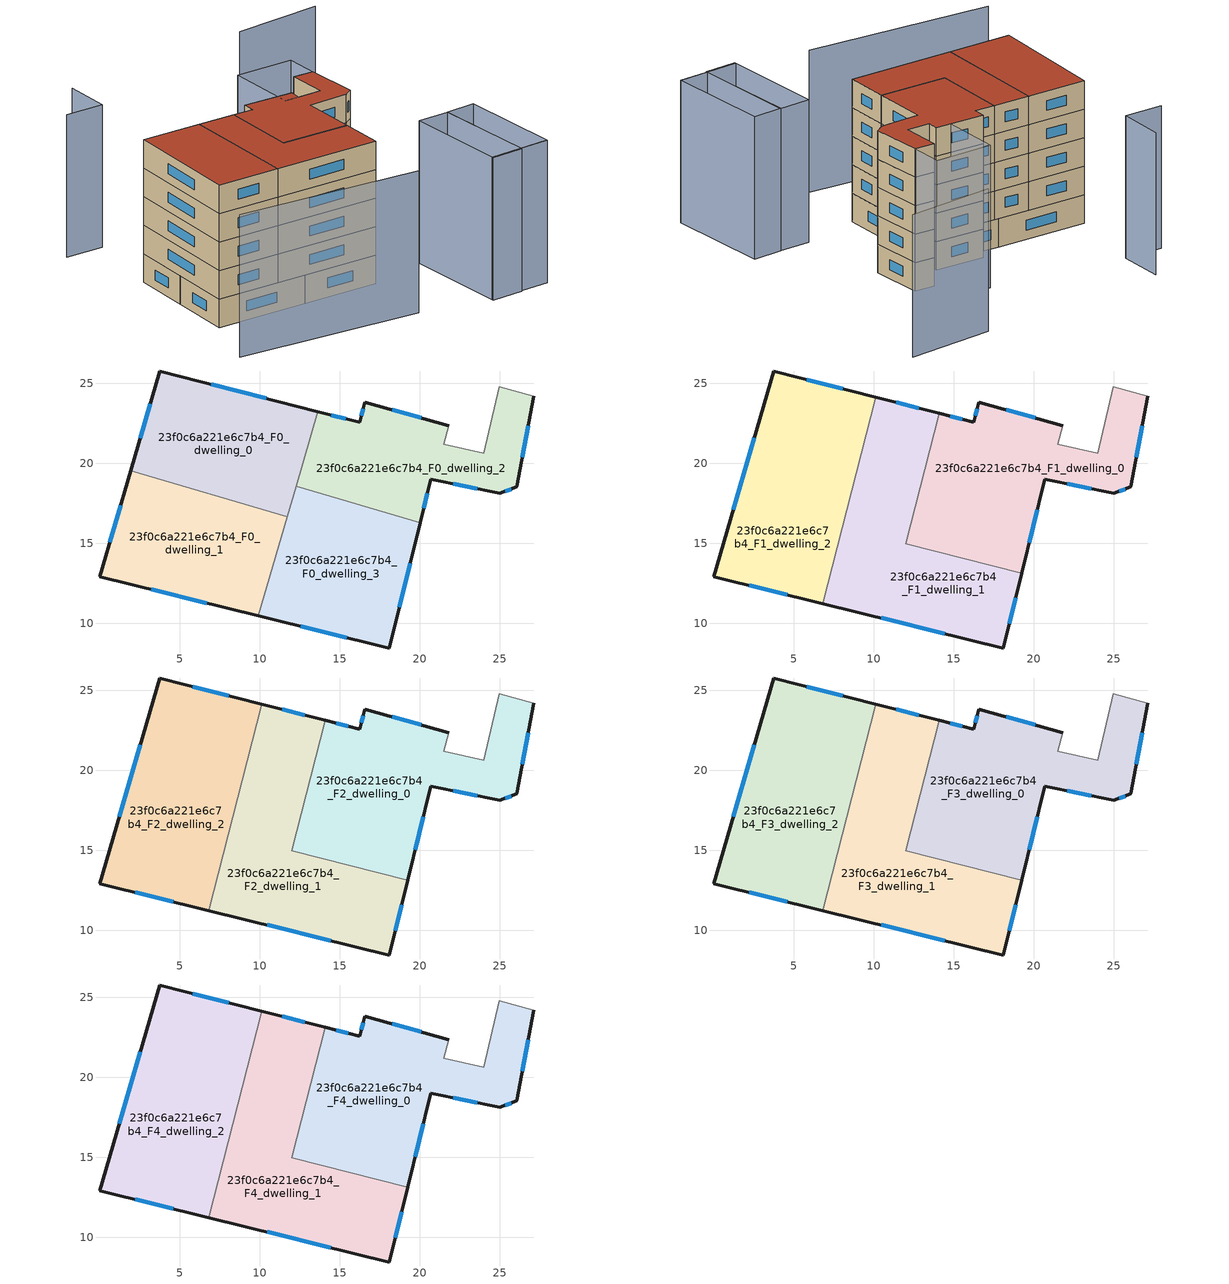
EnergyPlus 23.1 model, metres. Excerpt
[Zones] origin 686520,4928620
23f0c6a221e6c7b4_F0_dwelling_0
 floor ground (EU_floor_Construction): 13.63,23.23 11.72,16.68 1.94,19.52 3.75,25.77 z0
 wall outside (EU_wall_Construction): 13.63,23.23 3.75,25.77 1.94,19.52 z0:3
 wall to 23f0c6a221e6c7b4_F0_dwelling_1 (EU_wall_Construction): 1.94,19.52 11.72,16.68 z0:3
 wall to 23f0c6a221e6c7b4_F0_dwelling_2 (EU_wall_Construction): 12.27,18.56 13.63,23.23 z0:3
 wall to 23f0c6a221e6c7b4_F0_dwelling_3 (EU_wall_Construction): 11.72,16.68 12.27,18.56 z0:3
 window (EU_Window_Construction): 3.16,23.74 2.53,21.55 / 10.42,24.06 6.97,24.94 z0.98:2.02
23f0c6a221e6c7b4_F0_dwelling_1
 floor ground (EU_floor_Construction): 11.72,16.68 9.92,10.48 0.01,12.92 1.94,19.52 z0
 wall outside (EU_wall_Construction): 1.94,19.52 0.01,12.92 9.92,10.48 z0:3
 wall to 23f0c6a221e6c7b4_F0_dwelling_3 (EU_wall_Construction): 9.92,10.48 11.72,16.68 z0:3
 window (EU_Window_Construction): 3.23,12.13 6.7,11.27 / 1.31,17.38 0.64,15.07 z0.98:2.02
23f0c6a221e6c7b4_F0_dwelling_2
 floor ground (EU_floor_Construction): 27.11,24.2 26.04,18.53 24.99,18.13 20.68,19.01 20.02,16.3 12.27,18.56 13.63,23.23 16.23,22.57 16.55,23.83 21.8,22.36 21.51,21.18 23.99,20.62 24.95,24.77 z0
 wall outside (EU_wall_Construction): 20.02,16.3 20.68,19.01 24.99,18.13 26.04,18.53 27.11,24.2 / 21.8,22.36 16.55,23.83 16.23,22.57 13.63,23.23 z0:3
 wall adiabatic (EU_wall_Construction): 27.11,24.2 24.95,24.77 23.99,20.62 21.51,21.18 21.8,22.36 z0:3
 wall to 23f0c6a221e6c7b4_F0_dwelling_3 (EU_wall_Construction): 12.27,18.56 20.02,16.3 z0:3
 window (EU_Window_Construction): 25.33,18.26 25.7,18.4 / 22.08,18.72 23.59,18.41 / 20.23,17.18 20.47,18.13 / 15.39,22.78 14.48,23.02 / 16.45,23.42 16.34,22.98 / 20.09,22.84 18.26,23.35 / 26.39,20.37 26.76,22.36 z0.98:2.02
23f0c6a221e6c7b4_F0_dwelling_3
 floor ground (EU_floor_Construction): 20.02,16.3 18.09,8.47 9.92,10.48 12.27,18.56 z0
 wall outside (EU_wall_Construction): 9.92,10.48 18.09,8.47 20.02,16.3 z0:3
 window (EU_Window_Construction): 18.72,11.02 19.39,13.76 / 12.58,9.83 15.43,9.12 z0.98:2.02
23f0c6a221e6c7b4_F1_dwelling_0
 floor to 23f0c6a221e6c7b4_F0_dwelling_2 (EU_floor_Construction): 27.11,24.2 26.04,18.53 24.99,18.13 20.68,19.01 20.02,16.3 12.87,18.39 14.08,23.12 16.23,22.57 16.55,23.83 21.8,22.36 21.51,21.18 23.99,20.62 24.95,24.77 z3
 floor to 23f0c6a221e6c7b4_F0_dwelling_3 (EU_floor_Construction): 20.02,16.3 19.24,13.12 11.99,14.99 12.87,18.39 z3
 wall outside (EU_wall_Construction): 21.8,22.36 16.55,23.83 16.23,22.57 14.08,23.12 / 19.24,13.12 20.68,19.01 24.99,18.13 26.04,18.53 27.11,24.2 z3:6
 wall adiabatic (EU_wall_Construction): 27.11,24.2 24.95,24.77 23.99,20.62 21.51,21.18 21.8,22.36 z3:6
 wall to 23f0c6a221e6c7b4_F1_dwelling_1 (EU_wall_Construction): 14.08,23.12 11.99,14.99 19.24,13.12 z3:6
 window (EU_Window_Construction): 20.09,22.84 18.26,23.35 / 26.39,20.37 26.76,22.36 / 25.33,18.26 25.7,18.4 / 22.08,18.72 23.59,18.41 / 19.71,15.04 20.21,17.09 / 15.53,22.75 14.78,22.94 / 16.45,23.42 16.34,22.98 z3.98:5.02
23f0c6a221e6c7b4_F1_dwelling_1
 floor to 23f0c6a221e6c7b4_F0_dwelling_1 (EU_floor_Construction): 11.72,16.68 9.92,10.48 6.81,11.25 8.45,17.63 z3
 floor to 23f0c6a221e6c7b4_F0_dwelling_3 (EU_floor_Construction): 19.24,13.12 18.09,8.47 9.92,10.48 12.27,18.56 12.87,18.39 11.99,14.99 z3
 floor to 23f0c6a221e6c7b4_F0_dwelling_0 (EU_floor_Construction): 13.63,23.23 11.72,16.68 8.45,17.63 10.13,24.13 z3
 floor to 23f0c6a221e6c7b4_F0_dwelling_2 (EU_floor_Construction): 14.08,23.12 12.87,18.39 12.27,18.56 13.63,23.23 z3
 wall outside (EU_wall_Construction): 6.81,11.25 18.09,8.47 19.24,13.12 / 14.08,23.12 10.13,24.13 z3:6
 wall to 23f0c6a221e6c7b4_F1_dwelling_2 (EU_wall_Construction): 10.13,24.13 6.81,11.25 z3:6
 window (EU_Window_Construction): 18.47,9.98 18.86,11.61 / 10.48,10.34 14.42,9.37 / 12.8,23.45 11.41,23.8 z3.98:5.02
23f0c6a221e6c7b4_F1_dwelling_2
 floor to 23f0c6a221e6c7b4_F0_dwelling_1 (EU_floor_Construction): 8.45,17.63 6.81,11.25 0.01,12.92 1.94,19.52 z3
 floor to 23f0c6a221e6c7b4_F0_dwelling_0 (EU_floor_Construction): 10.13,24.13 8.45,17.63 1.94,19.52 3.75,25.77 z3
 wall outside (EU_wall_Construction): 10.13,24.13 3.75,25.77 0.01,12.92 6.81,11.25 z3:6
 window (EU_Window_Construction): 2.22,12.37 4.6,11.79 / 2.54,21.59 1.23,17.1 / 8.05,24.66 5.83,25.24 z3.98:5.02
23f0c6a221e6c7b4_F2_dwelling_0
 floor to 23f0c6a221e6c7b4_F1_dwelling_0 (EU_floor_Construction): 27.11,24.2 26.04,18.53 24.99,18.13 20.68,19.01 19.24,13.12 11.99,14.99 14.08,23.12 16.23,22.57 16.55,23.83 21.8,22.36 21.51,21.18 23.99,20.62 24.95,24.77 z6
 wall outside (EU_wall_Construction): 21.8,22.36 16.55,23.83 16.23,22.57 14.08,23.12 / 19.24,13.12 20.68,19.01 24.99,18.13 26.04,18.53 27.11,24.2 z6:9
 wall adiabatic (EU_wall_Construction): 27.11,24.2 24.95,24.77 23.99,20.62 21.51,21.18 21.8,22.36 z6:9
 wall to 23f0c6a221e6c7b4_F2_dwelling_1 (EU_wall_Construction): 14.08,23.12 11.99,14.99 19.24,13.12 z6:9
 window (EU_Window_Construction): 20.09,22.84 18.26,23.35 / 26.39,20.37 26.76,22.36 / 25.33,18.26 25.7,18.4 / 22.08,18.72 23.59,18.41 / 19.71,15.04 20.21,17.09 / 15.53,22.75 14.78,22.94 / 16.45,23.42 16.34,22.98 z6.98:8.02
23f0c6a221e6c7b4_F2_dwelling_1
 floor to 23f0c6a221e6c7b4_F1_dwelling_1 (EU_floor_Construction): 14.08,23.12 11.99,14.99 19.24,13.12 18.09,8.47 6.81,11.25 10.13,24.13 z6
 wall outside (EU_wall_Construction): 6.81,11.25 18.09,8.47 19.24,13.12 / 14.08,23.12 10.13,24.13 z6:9
 wall to 23f0c6a221e6c7b4_F2_dwelling_2 (EU_wall_Construction): 10.13,24.13 6.81,11.25 z6:9
 window (EU_Window_Construction): 18.47,9.98 18.86,11.61 / 10.48,10.34 14.42,9.37 / 12.8,23.45 11.41,23.8 z6.98:8.02
23f0c6a221e6c7b4_F2_dwelling_2
 floor to 23f0c6a221e6c7b4_F1_dwelling_2 (EU_floor_Construction): 10.13,24.13 6.81,11.25 0.01,12.92 3.75,25.77 z6
 wall outside (EU_wall_Construction): 10.13,24.13 3.75,25.77 0.01,12.92 6.81,11.25 z6:9
 window (EU_Window_Construction): 2.22,12.37 4.6,11.79 / 2.54,21.59 1.23,17.1 / 8.05,24.66 5.83,25.24 z6.98:8.02
23f0c6a221e6c7b4_F3_dwelling_0
 floor to 23f0c6a221e6c7b4_F2_dwelling_0 (EU_floor_Construction): 27.11,24.2 26.04,18.53 24.99,18.13 20.68,19.01 19.24,13.12 11.99,14.99 14.08,23.12 16.23,22.57 16.55,23.83 21.8,22.36 21.51,21.18 23.99,20.62 24.95,24.77 z9
 wall outside (EU_wall_Construction): 21.8,22.36 16.55,23.83 16.23,22.57 14.08,23.12 / 19.24,13.12 20.68,19.01 24.99,18.13 26.04,18.53 27.11,24.2 z9:12
 wall adiabatic (EU_wall_Construction): 27.11,24.2 24.95,24.77 23.99,20.62 21.51,21.18 21.8,22.36 z9:12
 wall to 23f0c6a221e6c7b4_F3_dwelling_1 (EU_wall_Construction): 14.08,23.12 11.99,14.99 19.24,13.12 z9:12
 window (EU_Window_Construction): 20.09,22.84 18.26,23.35 / 26.39,20.37 26.76,22.36 / 25.33,18.26 25.7,18.4 / 22.08,18.72 23.59,18.41 / 19.71,15.04 20.21,17.09 / 15.53,22.75 14.78,22.94 / 16.45,23.42 16.34,22.98 z9.98:11.02
23f0c6a221e6c7b4_F3_dwelling_1
 floor to 23f0c6a221e6c7b4_F2_dwelling_1 (EU_floor_Construction): 14.08,23.12 11.99,14.99 19.24,13.12 18.09,8.47 6.81,11.25 10.13,24.13 z9
 wall outside (EU_wall_Construction): 6.81,11.25 18.09,8.47 19.24,13.12 / 14.08,23.12 10.13,24.13 z9:12
 wall to 23f0c6a221e6c7b4_F3_dwelling_2 (EU_wall_Construction): 10.13,24.13 6.81,11.25 z9:12
 window (EU_Window_Construction): 18.47,9.98 18.86,11.61 / 10.48,10.34 14.42,9.37 / 12.8,23.45 11.41,23.8 z9.98:11.02
23f0c6a221e6c7b4_F3_dwelling_2
 floor to 23f0c6a221e6c7b4_F2_dwelling_2 (EU_floor_Construction): 10.13,24.13 6.81,11.25 0.01,12.92 3.75,25.77 z9
 wall outside (EU_wall_Construction): 10.13,24.13 3.75,25.77 0.01,12.92 6.81,11.25 z9:12
 window (EU_Window_Construction): 2.22,12.37 4.6,11.79 / 2.54,21.59 1.23,17.1 / 8.05,24.66 5.83,25.24 z9.98:11.02
23f0c6a221e6c7b4_F4_dwelling_0
 floor to 23f0c6a221e6c7b4_F3_dwelling_0 (EU_floor_Construction): 27.11,24.2 26.04,18.53 24.99,18.13 20.68,19.01 19.24,13.12 11.99,14.99 14.08,23.12 16.23,22.57 16.55,23.83 21.8,22.36 21.51,21.18 23.99,20.62 24.95,24.77 z12
 wall outside (EU_wall_Construction): 21.8,22.36 16.55,23.83 16.23,22.57 14.08,23.12 / 19.24,13.12 20.68,19.01 24.99,18.13 26.04,18.53 27.11,24.2 z12:15
 wall adiabatic (EU_wall_Construction): 27.11,24.2 24.95,24.77 23.99,20.62 21.51,21.18 21.8,22.36 z12:15
 wall to 23f0c6a221e6c7b4_F4_dwelling_1 (EU_wall_Construction): 14.08,23.12 11.99,14.99 19.24,13.12 z12:15
 window (EU_Window_Construction): 20.09,22.84 18.26,23.35 / 26.39,20.37 26.76,22.36 / 25.33,18.26 25.7,18.4 / 22.08,18.72 23.59,18.41 / 19.71,15.04 20.21,17.09 / 15.53,22.75 14.78,22.94 / 16.45,23.42 16.34,22.98 z12.98:14.02
 roof outside (EU_roof_Construction): 24.99,18.13 26.04,18.53 27.11,24.2 24.95,24.77 23.99,20.62 21.51,21.18 21.8,22.36 16.55,23.83 16.23,22.57 14.08,23.12 11.99,14.99 19.24,13.12 20.68,19.01 z15
23f0c6a221e6c7b4_F4_dwelling_1
 floor to 23f0c6a221e6c7b4_F3_dwelling_1 (EU_floor_Construction): 14.08,23.12 11.99,14.99 19.24,13.12 18.09,8.47 6.81,11.25 10.13,24.13 z12
 wall outside (EU_wall_Construction): 6.81,11.25 18.09,8.47 19.24,13.12 / 14.08,23.12 10.13,24.13 z12:15
 wall to 23f0c6a221e6c7b4_F4_dwelling_2 (EU_wall_Construction): 10.13,24.13 6.81,11.25 z12:15
 window (EU_Window_Construction): 18.47,9.98 18.86,11.61 / 10.48,10.34 14.42,9.37 / 12.8,23.45 11.41,23.8 z12.98:14.02
 roof outside (EU_roof_Construction): 18.09,8.47 19.24,13.12 11.99,14.99 14.08,23.12 10.13,24.13 6.81,11.25 z15
23f0c6a221e6c7b4_F4_dwelling_2
 floor to 23f0c6a221e6c7b4_F3_dwelling_2 (EU_floor_Construction): 10.13,24.13 6.81,11.25 0.01,12.92 3.75,25.77 z12
 wall outside (EU_wall_Construction): 10.13,24.13 3.75,25.77 0.01,12.92 6.81,11.25 z12:15
 window (EU_Window_Construction): 2.22,12.37 4.6,11.79 / 2.54,21.59 1.23,17.1 / 8.05,24.66 5.83,25.24 z12.98:14.02
 roof outside (EU_roof_Construction): 6.81,11.25 10.13,24.13 3.75,25.77 0.01,12.92 z15
shading: 22.49,-2.62 29.06,-3.88 / -4.13,6.7 15.37,0.59 / 8.89,39.26 7.68,34.41 / 7.68,34.41 3.59,35.42 / 39.5,34.56 29.9,35.95 / 25.94,-3.38 28.04,7.86 / 28.04,7.86 31.21,7.27 / 31.21,7.27 29.12,-3.97 / 29.12,-3.97 25.94,-3.38 / 24.62,8.52 28.09,7.85 / 28.09,7.85 25.92,-3.48 / 25.92,-3.48 22.45,-2.81 / 22.45,-2.81 24.62,8.52 / 19.92,21.54 21.67,29.13 / 21.67,29.13 27.91,27.69 / 27.91,27.69 26.16,20.1 / 26.16,20.1 19.92,21.54 z0:15
[Building]
EU S2 Campaign: North Axis=0; Terrain=City; Solar Distribution=FullExterior
[Site:Location]
Bologna: Latitude=44.5; Longitude=11.25; Time Zone=1; Elevation=37
[SizingPeriod:WeatherFileDays]
AnnualSizingPeriod: Begin Month=1; Begin Day of Month=1; End Month=12; End Day of Month=31; Day of Week for Start Day=Monday; Use Weather File Daylight Saving Period=No; Use Weather File Rain and Snow Indicators=No
[MATERIAL]
EU_InternalMass_Material: Roughness=MediumRough; Thickness=0.1; Conductivity=1; Density=1800; Specific Heat=900; Thermal Absorptance=0.9; Solar Absorptance=0.7; Visible Absorptance=0.7
[MATERIAL:NOMASS] Roughness=MediumRough; Thermal Absorptance=0.9; Solar Absorptance=0.7; Visible Absorptance=0.7
Name | Thermal Resistance
EU_wall_NoMass | 0.905828
EU_roof_NoMass | 0.37593
EU_floor_NoMass | 0.67114
[WINDOWMATERIAL:SIMPLEGLAZINGSYSTEM]
EU_Window_SimpleGlazing: UFactor=4.52486; Solar Heat Gain Coefficient=0.85; Visible Transmittance=0.85
[CONSTRUCTION]
EU_wall_Construction: EU_wall_NoMass
EU_roof_Construction: EU_roof_NoMass
EU_floor_Construction: EU_floor_NoMass
EU_InternalMass_Construction: EU_InternalMass_Material
EU_Window_Construction: EU_Window_SimpleGlazing
[ZONE] Type=1; Multiplier=1; Ceiling Height=autocalculate; Floor Area=autocalculate; Part of Total Floor Area=Yes
Name | Volume
23f0c6a221e6c7b4_F0_dwelling_0 | 203.807
23f0c6a221e6c7b4_F1_dwelling_0; 23f0c6a221e6c7b4_F2_dwelling_0; 23f0c6a221e6c7b4_F3_dwelling_0; 23f0c6a221e6c7b4_F4_dwelling_0 | 271.75
23f0c6a221e6c7b4_F0_dwelling_1 | 203.82
23f0c6a221e6c7b4_F1_dwelling_1; 23f0c6a221e6c7b4_F2_dwelling_1; 23f0c6a221e6c7b4_F3_dwelling_1; 23f0c6a221e6c7b4_F4_dwelling_1 | 271.754
23f0c6a221e6c7b4_F0_dwelling_2 | 203.804
23f0c6a221e6c7b4_F1_dwelling_2; 23f0c6a221e6c7b4_F2_dwelling_2; 23f0c6a221e6c7b4_F3_dwelling_2; 23f0c6a221e6c7b4_F4_dwelling_2 | 271.74
23f0c6a221e6c7b4_F0_dwelling_3 | 203.818
[INTERNALMASS] Construction=EU_InternalMass_Construction
Name | Zone or ZoneList | Surface Area
23f0c6a221e6c7b4_F0_dwelling_0_EU_InternalMass | 23f0c6a221e6c7b4_F0_dwelling_0 | 67.9357
23f0c6a221e6c7b4_F0_dwelling_1_EU_InternalMass | 23f0c6a221e6c7b4_F0_dwelling_1 | 67.9399
23f0c6a221e6c7b4_F0_dwelling_2_EU_InternalMass | 23f0c6a221e6c7b4_F0_dwelling_2 | 67.9344
23f0c6a221e6c7b4_F0_dwelling_3_EU_InternalMass | 23f0c6a221e6c7b4_F0_dwelling_3 | 67.9392
23f0c6a221e6c7b4_F1_dwelling_0_EU_InternalMass | 23f0c6a221e6c7b4_F1_dwelling_0 | 90.5824
23f0c6a221e6c7b4_F1_dwelling_1_EU_InternalMass | 23f0c6a221e6c7b4_F1_dwelling_1 | 90.5846
23f0c6a221e6c7b4_F1_dwelling_2_EU_InternalMass | 23f0c6a221e6c7b4_F1_dwelling_2 | 90.5813
23f0c6a221e6c7b4_F2_dwelling_0_EU_InternalMass | 23f0c6a221e6c7b4_F2_dwelling_0 | 90.5824
23f0c6a221e6c7b4_F2_dwelling_1_EU_InternalMass | 23f0c6a221e6c7b4_F2_dwelling_1 | 90.5846
23f0c6a221e6c7b4_F2_dwelling_2_EU_InternalMass | 23f0c6a221e6c7b4_F2_dwelling_2 | 90.5813
23f0c6a221e6c7b4_F3_dwelling_0_EU_InternalMass | 23f0c6a221e6c7b4_F3_dwelling_0 | 90.5824
23f0c6a221e6c7b4_F3_dwelling_1_EU_InternalMass | 23f0c6a221e6c7b4_F3_dwelling_1 | 90.5846
23f0c6a221e6c7b4_F3_dwelling_2_EU_InternalMass | 23f0c6a221e6c7b4_F3_dwelling_2 | 90.5813
23f0c6a221e6c7b4_F4_dwelling_0_EU_InternalMass | 23f0c6a221e6c7b4_F4_dwelling_0 | 90.5824
23f0c6a221e6c7b4_F4_dwelling_1_EU_InternalMass | 23f0c6a221e6c7b4_F4_dwelling_1 | 90.5846
23f0c6a221e6c7b4_F4_dwelling_2_EU_InternalMass | 23f0c6a221e6c7b4_F4_dwelling_2 | 90.5813
[OTHEREQUIPMENT] Fuel Type=Electricity; Design Level Calculation Method=Watts/Area; Power per Zone Floor Area=1; Fraction Latent=0; Fraction Radiant=0; Fraction Lost=0; Carbon Dioxide Generation Rate=0; EndUse Subcategory=EU_Step8_InternalGains
Name | Zone or ZoneList or Space or SpaceList | Schedule
EU_Step8_InternalGain_23f0c6a221e6c7b4_F0_dwelling_0_f000 | 23f0c6a221e6c7b4_F0_dwelling_0 | EU_Step8_GainSchedule_23f0c6a221e6c7b4_F0_dwelling_0_f000
EU_Step8_InternalGain_23f0c6a221e6c7b4_F0_dwelling_1_f000 | 23f0c6a221e6c7b4_F0_dwelling_1 | EU_Step8_GainSchedule_23f0c6a221e6c7b4_F0_dwelling_1_f000
EU_Step8_InternalGain_23f0c6a221e6c7b4_F0_dwelling_2_f000 | 23f0c6a221e6c7b4_F0_dwelling_2 | EU_Step8_GainSchedule_23f0c6a221e6c7b4_F0_dwelling_2_f000
EU_Step8_InternalGain_23f0c6a221e6c7b4_F0_dwelling_3_f000 | 23f0c6a221e6c7b4_F0_dwelling_3 | EU_Step8_GainSchedule_23f0c6a221e6c7b4_F0_dwelling_3_f000
EU_Step8_InternalGain_23f0c6a221e6c7b4_F1_dwelling_0_f000 | 23f0c6a221e6c7b4_F1_dwelling_0 | EU_Step8_GainSchedule_23f0c6a221e6c7b4_F1_dwelling_0_f000
EU_Step8_InternalGain_23f0c6a221e6c7b4_F1_dwelling_1_f000 | 23f0c6a221e6c7b4_F1_dwelling_1 | EU_Step8_GainSchedule_23f0c6a221e6c7b4_F1_dwelling_1_f000
EU_Step8_InternalGain_23f0c6a221e6c7b4_F1_dwelling_2_f000 | 23f0c6a221e6c7b4_F1_dwelling_2 | EU_Step8_GainSchedule_23f0c6a221e6c7b4_F1_dwelling_2_f000
EU_Step8_InternalGain_23f0c6a221e6c7b4_F2_dwelling_0_f000 | 23f0c6a221e6c7b4_F2_dwelling_0 | EU_Step8_GainSchedule_23f0c6a221e6c7b4_F2_dwelling_0_f000
EU_Step8_InternalGain_23f0c6a221e6c7b4_F2_dwelling_1_f000 | 23f0c6a221e6c7b4_F2_dwelling_1 | EU_Step8_GainSchedule_23f0c6a221e6c7b4_F2_dwelling_1_f000
EU_Step8_InternalGain_23f0c6a221e6c7b4_F2_dwelling_2_f000 | 23f0c6a221e6c7b4_F2_dwelling_2 | EU_Step8_GainSchedule_23f0c6a221e6c7b4_F2_dwelling_2_f000
EU_Step8_InternalGain_23f0c6a221e6c7b4_F3_dwelling_0_f000 | 23f0c6a221e6c7b4_F3_dwelling_0 | EU_Step8_GainSchedule_23f0c6a221e6c7b4_F3_dwelling_0_f000
EU_Step8_InternalGain_23f0c6a221e6c7b4_F3_dwelling_1_f000 | 23f0c6a221e6c7b4_F3_dwelling_1 | EU_Step8_GainSchedule_23f0c6a221e6c7b4_F3_dwelling_1_f000
EU_Step8_InternalGain_23f0c6a221e6c7b4_F3_dwelling_2_f000 | 23f0c6a221e6c7b4_F3_dwelling_2 | EU_Step8_GainSchedule_23f0c6a221e6c7b4_F3_dwelling_2_f000
EU_Step8_InternalGain_23f0c6a221e6c7b4_F4_dwelling_0_f000 | 23f0c6a221e6c7b4_F4_dwelling_0 | EU_Step8_GainSchedule_23f0c6a221e6c7b4_F4_dwelling_0_f000
EU_Step8_InternalGain_23f0c6a221e6c7b4_F4_dwelling_1_f000 | 23f0c6a221e6c7b4_F4_dwelling_1 | EU_Step8_GainSchedule_23f0c6a221e6c7b4_F4_dwelling_1_f000
EU_Step8_InternalGain_23f0c6a221e6c7b4_F4_dwelling_2_f000 | 23f0c6a221e6c7b4_F4_dwelling_2 | EU_Step8_GainSchedule_23f0c6a221e6c7b4_F4_dwelling_2_f000
[ZONEVENTILATION:DESIGNFLOWRATE] Schedule=EU_AlwaysOn; Design Flow Rate Calculation Method=AirChanges/Hour; Air Changes per Hour=0.73129; Ventilation Type=Natural; Fan Pressure Rise=0; Fan Total Efficiency=1; Constant Term Coefficient=1; Temperature Term Coefficient=0; Velocity Term Coefficient=0; Velocity Squared Term Coefficient=0; Minimum Indoor Temperature=-100; Maximum Indoor Temperature=100; Delta Temperature=-100; Minimum Outdoor Temperature=-100; Maximum Outdoor Temperature=100; Maximum Wind Speed=40
Name | Zone or ZoneList or Space or SpaceList
EU_ConstantAir_23f0c6a221e6c7b4_F0_dwelling_0 | 23f0c6a221e6c7b4_F0_dwelling_0
EU_ConstantAir_23f0c6a221e6c7b4_F0_dwelling_1 | 23f0c6a221e6c7b4_F0_dwelling_1
EU_ConstantAir_23f0c6a221e6c7b4_F0_dwelling_2 | 23f0c6a221e6c7b4_F0_dwelling_2
EU_ConstantAir_23f0c6a221e6c7b4_F0_dwelling_3 | 23f0c6a221e6c7b4_F0_dwelling_3
EU_ConstantAir_23f0c6a221e6c7b4_F1_dwelling_0 | 23f0c6a221e6c7b4_F1_dwelling_0
EU_ConstantAir_23f0c6a221e6c7b4_F1_dwelling_1 | 23f0c6a221e6c7b4_F1_dwelling_1
EU_ConstantAir_23f0c6a221e6c7b4_F1_dwelling_2 | 23f0c6a221e6c7b4_F1_dwelling_2
EU_ConstantAir_23f0c6a221e6c7b4_F2_dwelling_0 | 23f0c6a221e6c7b4_F2_dwelling_0
EU_ConstantAir_23f0c6a221e6c7b4_F2_dwelling_1 | 23f0c6a221e6c7b4_F2_dwelling_1
EU_ConstantAir_23f0c6a221e6c7b4_F2_dwelling_2 | 23f0c6a221e6c7b4_F2_dwelling_2
EU_ConstantAir_23f0c6a221e6c7b4_F3_dwelling_0 | 23f0c6a221e6c7b4_F3_dwelling_0
EU_ConstantAir_23f0c6a221e6c7b4_F3_dwelling_1 | 23f0c6a221e6c7b4_F3_dwelling_1
EU_ConstantAir_23f0c6a221e6c7b4_F3_dwelling_2 | 23f0c6a221e6c7b4_F3_dwelling_2
EU_ConstantAir_23f0c6a221e6c7b4_F4_dwelling_0 | 23f0c6a221e6c7b4_F4_dwelling_0
EU_ConstantAir_23f0c6a221e6c7b4_F4_dwelling_1 | 23f0c6a221e6c7b4_F4_dwelling_1
EU_ConstantAir_23f0c6a221e6c7b4_F4_dwelling_2 | 23f0c6a221e6c7b4_F4_dwelling_2
[HVACTEMPLATE:THERMOSTAT] Constant Heating Setpoint=20; Constant Cooling Setpoint=50
EU_HeatOnly_23f0c6a221e6c7b4_F0_dwelling_0; EU_HeatOnly_23f0c6a221e6c7b4_F0_dwelling_1; EU_HeatOnly_23f0c6a221e6c7b4_F0_dwelling_2; EU_HeatOnly_23f0c6a221e6c7b4_F0_dwelling_3; EU_HeatOnly_23f0c6a221e6c7b4_F1_dwelling_0; EU_HeatOnly_23f0c6a221e6c7b4_F1_dwelling_1; EU_HeatOnly_23f0c6a221e6c7b4_F1_dwelling_2; EU_HeatOnly_23f0c6a221e6c7b4_F2_dwelling_0; EU_HeatOnly_23f0c6a221e6c7b4_F2_dwelling_1; EU_HeatOnly_23f0c6a221e6c7b4_F2_dwelling_2; EU_HeatOnly_23f0c6a221e6c7b4_F3_dwelling_0; EU_HeatOnly_23f0c6a221e6c7b4_F3_dwelling_1; EU_HeatOnly_23f0c6a221e6c7b4_F3_dwelling_2; EU_HeatOnly_23f0c6a221e6c7b4_F4_dwelling_0; EU_HeatOnly_23f0c6a221e6c7b4_F4_dwelling_1; EU_HeatOnly_23f0c6a221e6c7b4_F4_dwelling_2
[HVACTEMPLATE:ZONE:IDEALLOADSAIRSYSTEM] System Availability Schedule=EU_AlwaysOn; Maximum Heating Supply Air Temperature=50; Minimum Cooling Supply Air Temperature=13; Maximum Heating Supply Air Humidity Ratio=0.0156; Minimum Cooling Supply Air Humidity Ratio=0.0077; Heating Limit=NoLimit; Cooling Limit=NoLimit; Heating Availability Schedule=EU_AlwaysOn; Cooling Availability Schedule=EU_CoolingOff; Dehumidification Control Type=ConstantSensibleHeatRatio; Cooling Sensible Heat Ratio=0.7; Dehumidification Setpoint=60; Humidification Control Type=None; Humidification Setpoint=30; Outdoor Air Method=None; Outdoor Air Flow Rate per Person=0.00944; Outdoor Air Flow Rate per Zone Floor Area=0; Outdoor Air Flow Rate per Zone=0; Demand Controlled Ventilation Type=None; Outdoor Air Economizer Type=NoEconomizer; Heat Recovery Type=None; Sensible Heat Recovery Effectiveness=0.7; Latent Heat Recovery Effectiveness=0.65
Name | Template Thermostat
23f0c6a221e6c7b4_F0_dwelling_0 | EU_HeatOnly_23f0c6a221e6c7b4_F0_dwelling_0
23f0c6a221e6c7b4_F0_dwelling_1 | EU_HeatOnly_23f0c6a221e6c7b4_F0_dwelling_1
23f0c6a221e6c7b4_F0_dwelling_2 | EU_HeatOnly_23f0c6a221e6c7b4_F0_dwelling_2
23f0c6a221e6c7b4_F0_dwelling_3 | EU_HeatOnly_23f0c6a221e6c7b4_F0_dwelling_3
23f0c6a221e6c7b4_F1_dwelling_0 | EU_HeatOnly_23f0c6a221e6c7b4_F1_dwelling_0
23f0c6a221e6c7b4_F1_dwelling_1 | EU_HeatOnly_23f0c6a221e6c7b4_F1_dwelling_1
23f0c6a221e6c7b4_F1_dwelling_2 | EU_HeatOnly_23f0c6a221e6c7b4_F1_dwelling_2
23f0c6a221e6c7b4_F2_dwelling_0 | EU_HeatOnly_23f0c6a221e6c7b4_F2_dwelling_0
23f0c6a221e6c7b4_F2_dwelling_1 | EU_HeatOnly_23f0c6a221e6c7b4_F2_dwelling_1
23f0c6a221e6c7b4_F2_dwelling_2 | EU_HeatOnly_23f0c6a221e6c7b4_F2_dwelling_2
23f0c6a221e6c7b4_F3_dwelling_0 | EU_HeatOnly_23f0c6a221e6c7b4_F3_dwelling_0
23f0c6a221e6c7b4_F3_dwelling_1 | EU_HeatOnly_23f0c6a221e6c7b4_F3_dwelling_1
23f0c6a221e6c7b4_F3_dwelling_2 | EU_HeatOnly_23f0c6a221e6c7b4_F3_dwelling_2
23f0c6a221e6c7b4_F4_dwelling_0 | EU_HeatOnly_23f0c6a221e6c7b4_F4_dwelling_0
23f0c6a221e6c7b4_F4_dwelling_1 | EU_HeatOnly_23f0c6a221e6c7b4_F4_dwelling_1
23f0c6a221e6c7b4_F4_dwelling_2 | EU_HeatOnly_23f0c6a221e6c7b4_F4_dwelling_2
[SIZING:ZONE] Zone Cooling Design Supply Air Temperature Input Method=SupplyAirTemperature; Zone Cooling Design Supply Air Temperature=13; Zone Heating Design Supply Air Temperature Input Method=SupplyAirTemperature; Zone Heating Design Supply Air Temperature=50; Zone Cooling Design Supply Air Humidity Ratio=0.008; Zone Heating Design Supply Air Humidity Ratio=0.008; Cooling Design Air Flow Method=DesignDay; Cooling Design Air Flow Rate=0; Cooling Minimum Air Flow per Zone Floor Area=0.000762; Cooling Minimum Air Flow=0; Cooling Minimum Air Flow Fraction=0.2; Heating Design Air Flow Method=DesignDay; Heating Design Air Flow Rate=0; Heating Maximum Air Flow per Zone Floor Area=0.002032; Heating Maximum Air Flow=0.141576; Heating Maximum Air Flow Fraction=0.3; Account for Dedicated Outdoor Air System=No; Dedicated Outdoor Air System Control Strategy=NeutralSupplyAir; Dedicated Outdoor Air Low Setpoint Temperature for Design=autosize; Dedicated Outdoor Air High Setpoint Temperature for Design=autosize; Zone Load Sizing Method=Sensible Load Only No Latent Load; Zone Latent Cooling Design Supply Air Humidity Ratio Input Method=HumidityRatioDifference; Zone Cooling Design Supply Air Humidity Ratio Difference=0.005; Zone Latent Heating Design Supply Air Humidity Ratio Input Method=HumidityRatioDifference; Zone Humidification Design Supply Air Humidity Ratio Difference=0.005
23f0c6a221e6c7b4_F0_dwelling_0; 23f0c6a221e6c7b4_F0_dwelling_1; 23f0c6a221e6c7b4_F0_dwelling_2; 23f0c6a221e6c7b4_F0_dwelling_3; 23f0c6a221e6c7b4_F1_dwelling_0; 23f0c6a221e6c7b4_F1_dwelling_1; 23f0c6a221e6c7b4_F1_dwelling_2; 23f0c6a221e6c7b4_F2_dwelling_0; 23f0c6a221e6c7b4_F2_dwelling_1; 23f0c6a221e6c7b4_F2_dwelling_2; 23f0c6a221e6c7b4_F3_dwelling_0; 23f0c6a221e6c7b4_F3_dwelling_1; 23f0c6a221e6c7b4_F3_dwelling_2; 23f0c6a221e6c7b4_F4_dwelling_0; 23f0c6a221e6c7b4_F4_dwelling_1; 23f0c6a221e6c7b4_F4_dwelling_2
[SCHEDULE:CONSTANT]
Name | Hourly Value
EU_AlwaysOn | 1
EU_CoolingOff | 0
[SCHEDULE:FILE] Column Number=1; Rows to Skip at Top=0; Number of Hours of Data=8760; Column Separator=Comma; Interpolate to Timestep=No; Minutes per Item=60; Adjust Schedule for Daylight Savings=Yes
Name | File
EU_Step8_GainSchedule_23f0c6a221e6c7b4_F0_dwelling_0_f000 | ../../schedules/23f0c6a221e6c7b4/23f0c6a221e6c7b4_F0_dwelling_0_f000_gain.csv
EU_Step8_GainSchedule_23f0c6a221e6c7b4_F0_dwelling_1_f000 | ../../schedules/23f0c6a221e6c7b4/23f0c6a221e6c7b4_F0_dwelling_1_f000_gain.csv
EU_Step8_GainSchedule_23f0c6a221e6c7b4_F0_dwelling_2_f000 | ../../schedules/23f0c6a221e6c7b4/23f0c6a221e6c7b4_F0_dwelling_2_f000_gain.csv
EU_Step8_GainSchedule_23f0c6a221e6c7b4_F0_dwelling_3_f000 | ../../schedules/23f0c6a221e6c7b4/23f0c6a221e6c7b4_F0_dwelling_3_f000_gain.csv
EU_Step8_GainSchedule_23f0c6a221e6c7b4_F1_dwelling_0_f000 | ../../schedules/23f0c6a221e6c7b4/23f0c6a221e6c7b4_F1_dwelling_0_f000_gain.csv
EU_Step8_GainSchedule_23f0c6a221e6c7b4_F1_dwelling_1_f000 | ../../schedules/23f0c6a221e6c7b4/23f0c6a221e6c7b4_F1_dwelling_1_f000_gain.csv
EU_Step8_GainSchedule_23f0c6a221e6c7b4_F1_dwelling_2_f000 | ../../schedules/23f0c6a221e6c7b4/23f0c6a221e6c7b4_F1_dwelling_2_f000_gain.csv
EU_Step8_GainSchedule_23f0c6a221e6c7b4_F2_dwelling_0_f000 | ../../schedules/23f0c6a221e6c7b4/23f0c6a221e6c7b4_F2_dwelling_0_f000_gain.csv
EU_Step8_GainSchedule_23f0c6a221e6c7b4_F2_dwelling_1_f000 | ../../schedules/23f0c6a221e6c7b4/23f0c6a221e6c7b4_F2_dwelling_1_f000_gain.csv
EU_Step8_GainSchedule_23f0c6a221e6c7b4_F2_dwelling_2_f000 | ../../schedules/23f0c6a221e6c7b4/23f0c6a221e6c7b4_F2_dwelling_2_f000_gain.csv
EU_Step8_GainSchedule_23f0c6a221e6c7b4_F3_dwelling_0_f000 | ../../schedules/23f0c6a221e6c7b4/23f0c6a221e6c7b4_F3_dwelling_0_f000_gain.csv
EU_Step8_GainSchedule_23f0c6a221e6c7b4_F3_dwelling_1_f000 | ../../schedules/23f0c6a221e6c7b4/23f0c6a221e6c7b4_F3_dwelling_1_f000_gain.csv
EU_Step8_GainSchedule_23f0c6a221e6c7b4_F3_dwelling_2_f000 | ../../schedules/23f0c6a221e6c7b4/23f0c6a221e6c7b4_F3_dwelling_2_f000_gain.csv
EU_Step8_GainSchedule_23f0c6a221e6c7b4_F4_dwelling_0_f000 | ../../schedules/23f0c6a221e6c7b4/23f0c6a221e6c7b4_F4_dwelling_0_f000_gain.csv
EU_Step8_GainSchedule_23f0c6a221e6c7b4_F4_dwelling_1_f000 | ../../schedules/23f0c6a221e6c7b4/23f0c6a221e6c7b4_F4_dwelling_1_f000_gain.csv
EU_Step8_GainSchedule_23f0c6a221e6c7b4_F4_dwelling_2_f000 | ../../schedules/23f0c6a221e6c7b4/23f0c6a221e6c7b4_F4_dwelling_2_f000_gain.csv
